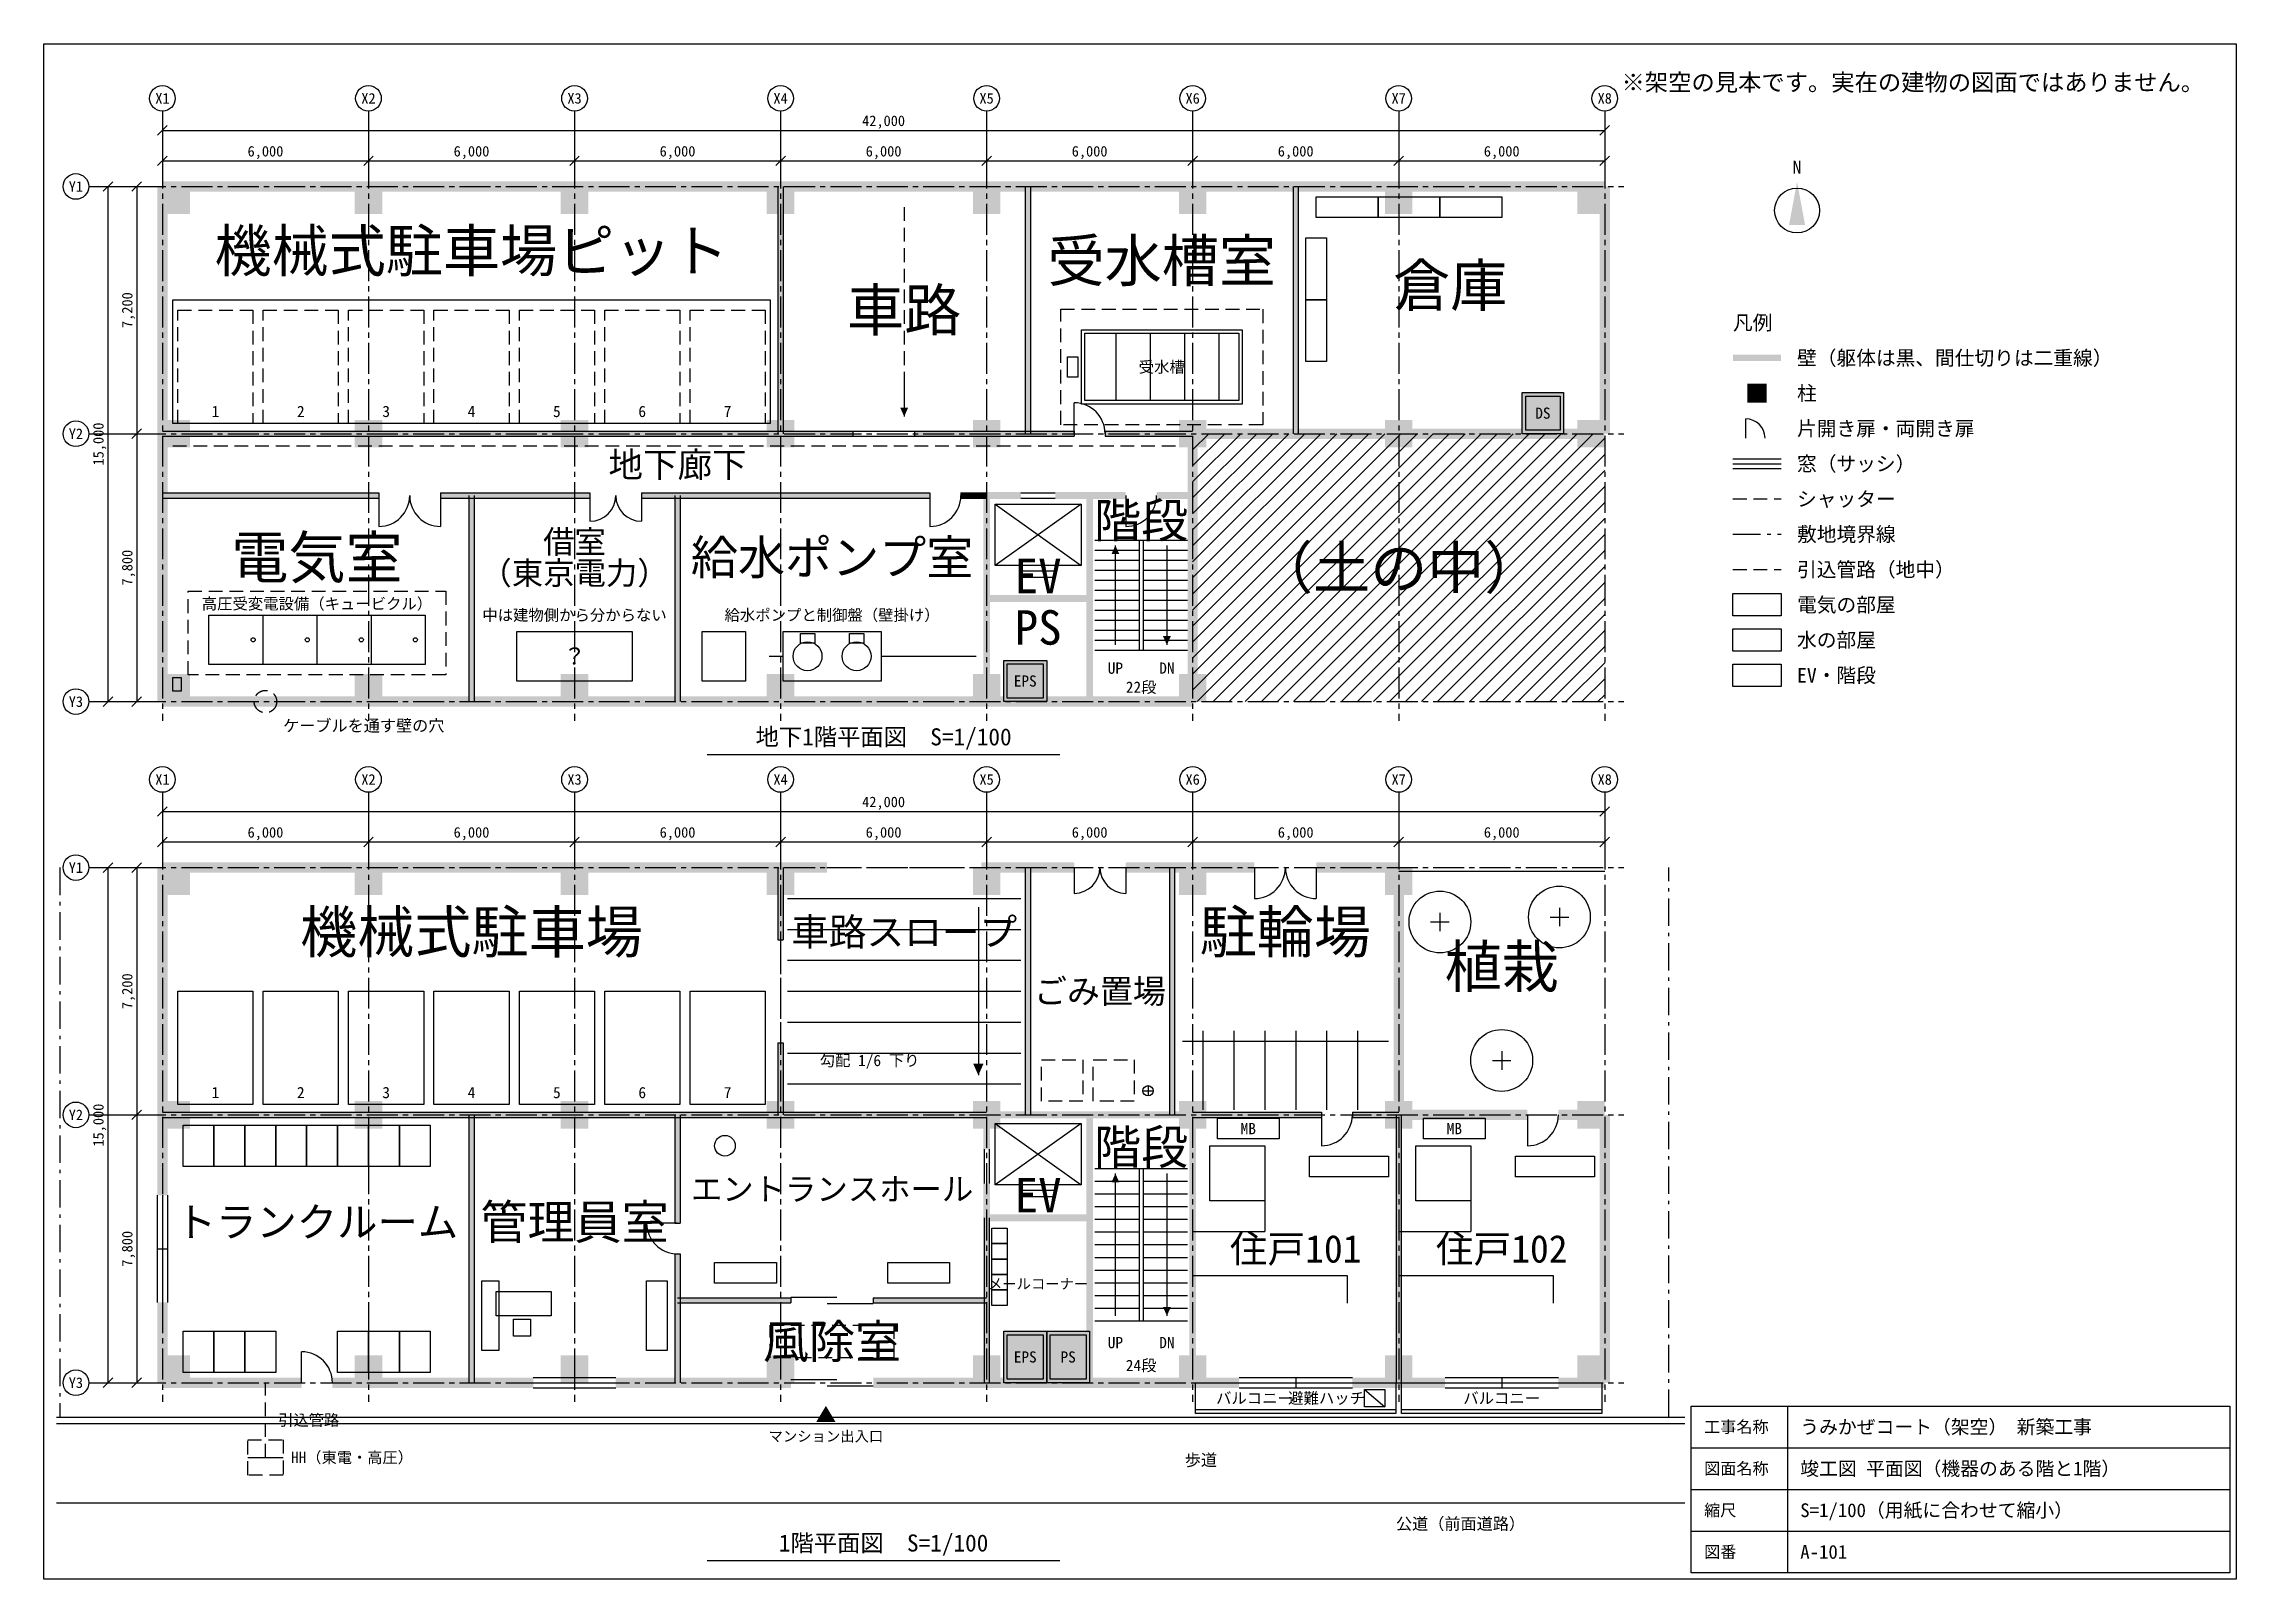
# Model space of a CAD drawing. Header units: millimetres. Extents: x 747 to 64587, y -45453 to -747.
import ezdxf
from ezdxf.enums import TextEntityAlignment as Align

# ---------------------------------------------------------------- set-up
doc = ezdxf.new("R2010")
doc.units = ezdxf.units.MM
for name, pattern in [('CENTER', [1350, 900, -150, 150, -150]), ('DASHDOT', [1300, 800, -200, 100, -200]), ('DASHED', [600, 400, -200])]:
    doc.linetypes.add(name, pattern=pattern)
for name, color, linetype in [('シャッター', 7, 'DASHED'), ('図枠', 7, 'CONTINUOUS'), ('地盤', 8, 'CONTINUOUS'), ('壁', 7, 'CONTINUOUS'), ('寸法', 5, 'CONTINUOUS'), ('建具', 7, 'CONTINUOUS'), ('引込', 5, 'DASHED'), ('敷地', 7, 'DASHDOT'), ('文字', 7, 'CONTINUOUS'), ('柱', 7, 'CONTINUOUS'), ('破線', 8, 'DASHED'), ('細線', 8, 'CONTINUOUS'), ('設備', 8, 'CONTINUOUS'), ('通り芯', 1, 'CENTER'), ('道路', 8, 'CONTINUOUS'), ('階段EV', 8, 'CONTINUOUS')]:
    doc.layers.add(name, color=color, linetype=linetype)
doc.styles.add('JP', font='msgothic.ttc')

msp = doc.modelspace()

# ---------------------------------------------------------------- linework, layer by layer
at = {"layer": 'シャッター'}
for p, q in [((49933.33, -14000), (51333.33, -14000)), ((23550, -24733.33), (28050, -24733.33)), ((22200, -26833.33), (22200, -29833.33))]:
    msp.add_line(p, q, dxfattribs=at)
for points in [[(4650, -8500), (6835.71, -8500), (6835.71, -11800), (4650, -11800)], [(7135.71, -8500), (9321.43, -8500), (9321.43, -11800), (7135.71, -11800)], [(9621.43, -8500), (11807.14, -8500), (11807.14, -11800), (9621.43, -11800)], [(12107.14, -8500), (14292.86, -8500), (14292.86, -11800), (12107.14, -11800)], [(14592.86, -8500), (16778.57, -8500), (16778.57, -11800), (14592.86, -11800)], [(17078.57, -8500), (19264.29, -8500), (19264.29, -11800), (17078.57, -11800)], [(19564.29, -8500), (21750, -8500), (21750, -11800), (19564.29, -11800)]]:
    msp.add_lwpolyline(points, close=True, dxfattribs=at)
at = {"layer": '図枠'}
for p, q in [((20066.67, -21440), (30333.33, -21440)), ((51520, -40413.33), (51520, -45266.67)), ((48720, -41626.67), (64400, -41626.67)), ((48720, -42840), (64400, -42840)), ((48720, -44053.33), (64400, -44053.33)), ((20066.67, -44913.33), (30333.33, -44913.33))]:
    msp.add_line(p, q, dxfattribs=at)
for points in [[(746.67, -746.67), (64586.67, -746.67), (64586.67, -45453.33), (746.67, -45453.33)], [(48720, -40413.33), (64400, -40413.33), (64400, -45266.67), (48720, -45266.67)]]:
    msp.add_lwpolyline(points, close=True, dxfattribs=at)
for centre, radius in [((4200, -2333.33), 373.33), ((10200, -2333.33), 373.33), ((16200, -2333.33), 373.33), ((22200, -2333.33), 373.33), ((28200, -2333.33), 373.33), ((34200, -2333.33), 373.33), ((40200, -2333.33), 373.33), ((46200, -2333.33), 373.33), ((1680, -4900), 373.33), ((51800, -5600), 653.33), ((1680, -12100), 373.33), ((1680, -19900), 373.33), ((4200, -22166.67), 373.33), ((10200, -22166.67), 373.33), ((16200, -22166.67), 373.33), ((22200, -22166.67), 373.33), ((28200, -22166.67), 373.33), ((34200, -22166.67), 373.33), ((40200, -22166.67), 373.33), ((46200, -22166.67), 373.33), ((1680, -24733.33), 373.33), ((1680, -31933.33), 373.33), ((1680, -39733.33), 373.33)]:
    msp.add_circle(centre, radius, dxfattribs=at)
for points in [[(51800, -4760), (51566.67, -6020), (52033.33, -6020)], [(23520, -40406.67), (23240, -40873.33), (23800, -40873.33)]]:
    msp.add_solid(points, dxfattribs=at)
at = {"layer": '地盤'}
for p, q in [((34666.67, -12100), (34200, -12566.67)), ((35133.33, -12100), (34200, -13033.33)), ((35600, -12100), (34200, -13500)), ((36066.67, -12100), (34200, -13966.67)), ((36533.33, -12100), (34200, -14433.33)), ((37000, -12100), (34200, -14900)), ((37466.67, -12100), (34200, -15366.67)), ((37933.33, -12100), (34200, -15833.33)), ((38400, -12100), (34200, -16300)), ((38866.67, -12100), (34200, -16766.67)), ((39333.33, -12100), (34200, -17233.33)), ((39800, -12100), (34200, -17700)), ((40266.67, -12100), (34200, -18166.67)), ((40733.33, -12100), (34200, -18633.33)), ((41200, -12100), (34200, -19100)), ((41666.67, -12100), (34200, -19566.67)), ((42133.33, -12100), (34333.33, -19900)), ((42600, -12100), (34800, -19900)), ((43066.67, -12100), (35266.67, -19900)), ((43533.33, -12100), (35733.33, -19900)), ((44000, -12100), (36200, -19900)), ((44466.67, -12100), (36666.67, -19900)), ((44933.33, -12100), (37133.33, -19900)), ((45400, -12100), (37600, -19900)), ((45866.67, -12100), (38066.67, -19900)), ((46200, -12233.33), (38533.33, -19900)), ((46200, -12700), (39000, -19900)), ((46200, -13166.67), (39466.67, -19900)), ((46200, -13633.33), (39933.33, -19900)), ((46200, -14100), (40400, -19900)), ((46200, -14566.67), (40866.67, -19900)), ((46200, -15033.33), (41333.33, -19900)), ((46200, -15500), (41800, -19900)), ((46200, -15966.67), (42266.67, -19900)), ((46200, -16433.33), (42733.33, -19900)), ((46200, -16900), (43200, -19900)), ((46200, -17366.67), (43666.67, -19900)), ((46200, -17833.33), (44133.33, -19900)), ((46200, -18300), (44600, -19900)), ((46200, -18766.67), (45066.67, -19900)), ((46200, -19233.33), (45533.33, -19900)), ((46200, -19700), (46000, -19900))]:
    msp.add_line(p, q, dxfattribs=at)
at = {"layer": '壁'}
for p, q in [((22125, -4900), (22125, -12100)), ((22275, -4900), (22275, -12100)), ((29325, -4900), (29325, -12100)), ((29475, -4900), (29475, -12100)), ((37125, -4900), (37125, -12100)), ((37275, -4900), (37275, -12100)), ((4200, -12025), (24300, -12025)), ((24300, -12025), (24300, -12175)), ((26100, -12025), (30750, -12025)), ((26100, -12025), (26100, -12175)), ((30750, -12025), (30750, -12175)), ((31650, -12025), (34200, -12025)), ((31650, -12025), (31650, -12175)), ((4200, -12175), (24300, -12175)), ((26100, -12175), (30750, -12175)), ((31650, -12175), (34200, -12175)), ((4200, -13825), (10500, -13825)), ((4200, -13975), (10500, -13975)), ((10500, -13825), (10500, -13975)), ((12300, -13825), (16650, -13825)), ((12300, -13825), (12300, -13975)), ((12300, -13975), (16650, -13975)), ((13125, -13900), (13125, -19900)), ((13275, -13900), (13275, -19900)), ((16650, -13825), (16650, -13975)), ((18150, -13825), (26550, -13825)), ((18150, -13825), (18150, -13975)), ((18150, -13975), (26550, -13975)), ((19125, -13900), (19125, -19900)), ((19275, -13900), (19275, -19900)), ((26550, -13825), (26550, -13975)), ((27450, -13825), (28200, -13825)), ((27450, -13825), (27450, -13975)), ((27450, -13975), (28200, -13975)), ((22125, -24733.33), (22125, -26833.33)), ((22275, -24733.33), (22275, -26833.33)), ((29325, -24733.33), (29325, -31933.33)), ((29475, -24733.33), (29475, -31933.33)), ((33525, -24733.33), (33525, -31933.33)), ((33675, -24733.33), (33675, -31933.33)), ((22125, -26833.33), (22275, -26833.33)), ((22125, -29833.33), (22125, -31933.33)), ((22125, -29833.33), (22275, -29833.33)), ((22275, -29833.33), (22275, -31933.33)), ((4200, -31858.33), (28200, -31858.33)), ((34200, -31858.33), (37950, -31858.33)), ((37950, -31858.33), (37950, -32008.33)), ((38850, -31858.33), (40200, -31858.33)), ((38850, -31858.33), (38850, -32008.33)), ((4200, -32008.33), (28200, -32008.33)), ((13125, -31933.33), (13125, -39733.33)), ((13275, -31933.33), (13275, -39733.33)), ((19125, -31933.33), (19125, -35083.33)), ((19275, -31933.33), (19275, -35083.33)), ((34200, -32008.33), (37950, -32008.33)), ((38850, -32008.33), (40200, -32008.33)), ((40125, -31933.33), (40125, -39733.33)), ((40275, -31933.33), (40275, -39733.33)), ((19125, -35083.33), (19275, -35083.33)), ((28125, -34933.33), (28125, -39733.33)), ((28275, -34933.33), (28275, -39733.33)), ((19125, -35983.33), (19125, -39733.33)), ((19125, -35983.33), (19275, -35983.33)), ((19275, -35983.33), (19275, -39733.33)), ((19200, -37258.33), (22500, -37258.33)), ((19200, -37408.33), (22500, -37408.33)), ((22500, -37258.33), (22500, -37408.33)), ((24900, -37258.33), (28200, -37258.33)), ((24900, -37258.33), (24900, -37408.33)), ((24900, -37408.33), (28200, -37408.33))]:
    msp.add_line(p, q, dxfattribs=at)
for points in [[(43800, -10900), (45000, -10900), (45000, -12100), (43800, -12100)], [(28700, -18700), (29950, -18700), (29950, -19900), (28700, -19900)], [(28700, -38233.33), (29950, -38233.33), (29950, -39733.33), (28700, -39733.33)], [(29950, -38233.33), (31200, -38233.33), (31200, -39733.33), (29950, -39733.33)]]:
    msp.add_lwpolyline(points, close=True, dxfattribs=at)
for points in [[(4050, -4900), (4350, -4900), (4050, -19900), (4350, -19900)], [(4200, -4750), (46200, -4750), (4200, -5050), (46200, -5050)], [(22125, -4900), (22275, -4900), (22125, -12100), (22275, -12100)], [(29325, -4900), (29475, -4900), (29325, -12100), (29475, -12100)], [(37125, -4900), (37275, -4900), (37125, -12100), (37275, -12100)], [(46050, -4900), (46350, -4900), (46050, -12100), (46350, -12100)], [(49933.33, -9800), (51333.33, -9800), (49933.33, -9986.67), (51333.33, -9986.67)], [(43800, -10900), (45000, -10900), (43800, -12100), (45000, -12100)], [(4200, -12025), (24300, -12025), (4200, -12175), (24300, -12175)], [(26100, -12025), (30750, -12025), (26100, -12175), (30750, -12175)], [(31650, -12025), (34200, -12025), (31650, -12175), (34200, -12175)], [(34050, -12100), (34350, -12100), (34050, -19900), (34350, -19900)], [(34200, -11950), (46200, -11950), (34200, -12250), (46200, -12250)], [(4200, -13825), (10500, -13825), (4200, -13975), (10500, -13975)], [(12300, -13825), (16650, -13825), (12300, -13975), (16650, -13975)], [(13125, -13900), (13275, -13900), (13125, -19900), (13275, -19900)], [(18150, -13825), (26550, -13825), (18150, -13975), (26550, -13975)], [(19125, -13900), (19275, -13900), (19125, -19900), (19275, -19900)], [(27450, -13825), (28200, -13825), (27450, -13975), (28200, -13975)], [(28100, -13900), (28300, -13900), (28100, -19900), (28300, -19900)], [(28200, -13800), (29200, -13800), (28200, -14000), (29200, -14000)], [(30200, -13800), (32250, -13800), (30200, -14000), (32250, -14000)], [(31100, -13900), (31300, -13900), (31100, -19900), (31300, -19900)], [(33150, -13800), (34200, -13800), (33150, -14000), (34200, -14000)], [(28200, -16800), (31200, -16800), (28200, -17000), (31200, -17000)], [(28700, -18700), (29950, -18700), (28700, -19900), (29950, -19900)], [(4200, -19750), (34200, -19750), (4200, -20050), (34200, -20050)], [(4050, -24733.33), (4350, -24733.33), (4050, -34273.33), (4350, -34273.33)], [(4200, -24583.33), (23550, -24583.33), (4200, -24883.33), (23550, -24883.33)], [(22125, -24733.33), (22275, -24733.33), (22125, -26833.33), (22275, -26833.33)], [(28050, -24583.33), (30750, -24583.33), (28050, -24883.33), (30750, -24883.33)], [(29325, -24733.33), (29475, -24733.33), (29325, -31933.33), (29475, -31933.33)], [(32250, -24583.33), (36000, -24583.33), (32250, -24883.33), (36000, -24883.33)], [(33525, -24733.33), (33675, -24733.33), (33525, -31933.33), (33675, -31933.33)], [(37800, -24583.33), (40200, -24583.33), (37800, -24883.33), (40200, -24883.33)], [(40050, -24733.33), (40350, -24733.33), (40050, -31933.33), (40350, -31933.33)], [(22125, -29833.33), (22275, -29833.33), (22125, -31933.33), (22275, -31933.33)], [(4200, -31858.33), (28200, -31858.33), (4200, -32008.33), (28200, -32008.33)], [(28200, -31833.33), (34200, -31833.33), (28200, -32033.33), (34200, -32033.33)], [(34200, -31858.33), (37950, -31858.33), (34200, -32008.33), (37950, -32008.33)], [(38850, -31858.33), (40200, -31858.33), (38850, -32008.33), (40200, -32008.33)], [(40200, -31783.33), (43950, -31783.33), (40200, -32083.33), (43950, -32083.33)], [(44850, -31783.33), (46200, -31783.33), (44850, -32083.33), (46200, -32083.33)], [(13125, -31933.33), (13275, -31933.33), (13125, -39733.33), (13275, -39733.33)], [(19125, -31933.33), (19275, -31933.33), (19125, -35083.33), (19275, -35083.33)], [(28100, -31933.33), (28300, -31933.33), (28100, -32933.33), (28300, -32933.33)], [(31100, -31933.33), (31300, -31933.33), (31100, -39733.33), (31300, -39733.33)], [(34100, -31933.33), (34300, -31933.33), (34100, -39733.33), (34300, -39733.33)], [(40125, -31933.33), (40275, -31933.33), (40125, -39733.33), (40275, -39733.33)], [(46050, -31933.33), (46350, -31933.33), (46050, -39733.33), (46350, -39733.33)], [(28100, -33933.33), (28300, -33933.33), (28100, -34933.33), (28300, -34933.33)], [(28125, -34933.33), (28275, -34933.33), (28125, -39733.33), (28275, -39733.33)], [(28200, -34833.33), (31200, -34833.33), (28200, -35033.33), (31200, -35033.33)], [(19125, -35983.33), (19275, -35983.33), (19125, -39733.33), (19275, -39733.33)], [(4050, -37393.33), (4350, -37393.33), (4050, -39733.33), (4350, -39733.33)], [(19200, -37258.33), (22500, -37258.33), (19200, -37408.33), (22500, -37408.33)], [(24900, -37258.33), (28200, -37258.33), (24900, -37408.33), (28200, -37408.33)], [(28700, -38233.33), (29950, -38233.33), (28700, -39733.33), (29950, -39733.33)], [(29950, -38233.33), (31200, -38233.33), (29950, -39733.33), (31200, -39733.33)], [(4200, -39583.33), (8250, -39583.33), (4200, -39883.33), (8250, -39883.33)], [(9150, -39583.33), (15000, -39583.33), (9150, -39883.33), (15000, -39883.33)], [(17400, -39583.33), (22500, -39583.33), (17400, -39883.33), (22500, -39883.33)], [(24900, -39583.33), (35550, -39583.33), (24900, -39883.33), (35550, -39883.33)], [(38850, -39583.33), (41550, -39583.33), (38850, -39883.33), (41550, -39883.33)], [(44850, -39583.33), (46200, -39583.33), (44850, -39883.33), (46200, -39883.33)]]:
    msp.add_solid(points, dxfattribs=at)
at = {"layer": '寸法'}
for p, q in [((4060, -3406.67), (4340, -3126.67)), ((46060, -3406.67), (46340, -3126.67)), ((4200, -3266.67), (46200, -3266.67)), ((4060, -4293.33), (4340, -4013.33)), ((4200, -4153.33), (46200, -4153.33)), ((10060, -4293.33), (10340, -4013.33)), ((16060, -4293.33), (16340, -4013.33)), ((22060, -4293.33), (22340, -4013.33)), ((28060, -4293.33), (28340, -4013.33)), ((34060, -4293.33), (34340, -4013.33)), ((40060, -4293.33), (40340, -4013.33)), ((46060, -4293.33), (46340, -4013.33)), ((2473.33, -5040), (2753.33, -4760)), ((2613.33, -4900), (2613.33, -19900)), ((3313.33, -5040), (3593.33, -4760)), ((3453.33, -4900), (3453.33, -19900)), ((3313.33, -12240), (3593.33, -11960)), ((2473.33, -20040), (2753.33, -19760)), ((3313.33, -20040), (3593.33, -19760)), ((4060, -23240), (4340, -22960)), ((46060, -23240), (46340, -22960)), ((4200, -23100), (46200, -23100)), ((4060, -24126.67), (4340, -23846.67)), ((4200, -23986.67), (46200, -23986.67)), ((10060, -24126.67), (10340, -23846.67)), ((16060, -24126.67), (16340, -23846.67)), ((22060, -24126.67), (22340, -23846.67)), ((28060, -24126.67), (28340, -23846.67)), ((34060, -24126.67), (34340, -23846.67)), ((40060, -24126.67), (40340, -23846.67)), ((46060, -24126.67), (46340, -23846.67)), ((2473.33, -24873.33), (2753.33, -24593.33)), ((2613.33, -24733.33), (2613.33, -39733.33)), ((3313.33, -24873.33), (3593.33, -24593.33)), ((3453.33, -24733.33), (3453.33, -39733.33)), ((3313.33, -32073.33), (3593.33, -31793.33)), ((2473.33, -39873.33), (2753.33, -39593.33)), ((3313.33, -39873.33), (3593.33, -39593.33)), ((6686.67, -41908.33), (7713.33, -41908.33))]:
    msp.add_line(p, q, dxfattribs=at)
at = {"layer": '建具'}
for p, q in [((30750, -12100), (30750, -11200)), ((50306.67, -12226.67), (50306.67, -11666.67)), ((49933.33, -12973.33), (51333.33, -12973.33)), ((10500, -13900), (10500, -14800)), ((12300, -13900), (12300, -14800)), ((16650, -13900), (16650, -14650)), ((18150, -13900), (18150, -14650)), ((26550, -13900), (26550, -14800)), ((32250, -13900), (32250, -14800)), ((30750, -24733.33), (30750, -25483.33)), ((32250, -24733.33), (32250, -25483.33)), ((36000, -24733.33), (36000, -25633.33)), ((37800, -24733.33), (37800, -25633.33)), ((40200, -24833.33), (46200, -24833.33)), ((27960, -25885.33), (27960, -30781.33)), ((37950, -31933.33), (37950, -32833.33)), ((43950, -31933.33), (43950, -32833.33)), ((4200, -34273.33), (4200, -37393.33)), ((19200, -35083.33), (18300, -35083.33)), ((22500, -37240), (23840, -37240)), ((23560, -37426.67), (24900, -37426.67)), ((8250, -39733.33), (8250, -38833.33)), ((15000, -39733.33), (17400, -39733.33)), ((22500, -39640), (23840, -39640)), ((23560, -39826.67), (24900, -39826.67)), ((35550, -39733.33), (38850, -39733.33)), ((41550, -39733.33), (44850, -39733.33))]:
    msp.add_line(p, q, dxfattribs=at)
for points in [[(34280, -39733.33), (40120, -39733.33), (40120, -40633.33), (34280, -40633.33)], [(40280, -39733.33), (46120, -39733.33), (46120, -40633.33), (40280, -40633.33)]]:
    msp.add_lwpolyline(points, close=True, dxfattribs=at)
for centre, radius, start, end in [((30750, -12100), 900, 0, 90), ((50306.67, -12226.67), 560, 0, 90), ((10500, -13900), 900, 270, 0), ((12300, -13900), 900, 180, 270), ((16650, -13900), 750, 270, 0), ((18150, -13900), 750, 180, 270), ((26550, -13900), 900, 270, 0), ((32250, -13900), 900, 270, 0), ((30750, -24733.33), 750, 270, 0), ((32250, -24733.33), 750, 180, 270), ((36000, -24733.33), 900, 270, 0), ((37800, -24733.33), 900, 180, 270), ((37950, -31933.33), 900, 270, 0), ((43950, -31933.33), 900, 270, 0), ((19200, -35083.33), 900, 180, 270), ((8250, -39733.33), 900, 0, 90)]:
    msp.add_arc(centre, radius, start, end, dxfattribs=at)
msp.add_solid([(27960, -30781.33), (27807.77, -30440.45), (28112.23, -30440.45)], dxfattribs=at)
at = {"layer": '引込'}
for p, q in [((49933.33, -16053.33), (51333.33, -16053.33)), ((7200, -41908.33), (7200, -39733.33))]:
    msp.add_line(p, q, dxfattribs=at)
msp.add_lwpolyline([(6686.67, -41395), (7713.33, -41395), (7713.33, -42421.67), (6686.67, -42421.67)], close=True, dxfattribs=at)
msp.add_circle((7200, -19900), 326.67, dxfattribs=at)
at = {"layer": '敷地'}
msp.add_line((49933.33, -15026.67), (51333.33, -15026.67), dxfattribs=at)
msp.add_lwpolyline([(1213.33, -24733.33), (1213.33, -40733.33), (48066.67, -40733.33), (48066.67, -24733.33)], dxfattribs=at)
at = {"layer": '柱'}
for points in [[(4200, -4900), (5000, -4900), (4200, -5700), (5000, -5700)], [(9800, -4900), (10600, -4900), (9800, -5700), (10600, -5700)], [(15800, -4900), (16600, -4900), (15800, -5700), (16600, -5700)], [(21800, -4900), (22600, -4900), (21800, -5700), (22600, -5700)], [(27800, -4900), (28600, -4900), (27800, -5700), (28600, -5700)], [(33800, -4900), (34600, -4900), (33800, -5700), (34600, -5700)], [(39800, -4900), (40600, -4900), (39800, -5700), (40600, -5700)], [(45400, -4900), (46200, -4900), (45400, -5700), (46200, -5700)], [(50353.33, -10640), (50913.33, -10640), (50353.33, -11200), (50913.33, -11200)], [(4200, -11700), (5000, -11700), (4200, -12500), (5000, -12500)], [(9800, -11700), (10600, -11700), (9800, -12500), (10600, -12500)], [(15800, -11700), (16600, -11700), (15800, -12500), (16600, -12500)], [(21800, -11700), (22600, -11700), (21800, -12500), (22600, -12500)], [(27800, -11700), (28600, -11700), (27800, -12500), (28600, -12500)], [(33800, -11700), (34600, -11700), (33800, -12500), (34600, -12500)], [(39800, -11700), (40600, -11700), (39800, -12500), (40600, -12500)], [(45400, -11700), (46200, -11700), (45400, -12500), (46200, -12500)], [(4200, -19100), (5000, -19100), (4200, -19900), (5000, -19900)], [(9800, -19100), (10600, -19100), (9800, -19900), (10600, -19900)], [(15800, -19100), (16600, -19100), (15800, -19900), (16600, -19900)], [(21800, -19100), (22600, -19100), (21800, -19900), (22600, -19900)], [(27800, -19100), (28600, -19100), (27800, -19900), (28600, -19900)], [(33800, -19100), (34600, -19100), (33800, -19900), (34600, -19900)], [(4200, -24733.33), (5000, -24733.33), (4200, -25533.33), (5000, -25533.33)], [(9800, -24733.33), (10600, -24733.33), (9800, -25533.33), (10600, -25533.33)], [(15800, -24733.33), (16600, -24733.33), (15800, -25533.33), (16600, -25533.33)], [(21800, -24733.33), (22600, -24733.33), (21800, -25533.33), (22600, -25533.33)], [(27800, -24733.33), (28600, -24733.33), (27800, -25533.33), (28600, -25533.33)], [(33800, -24733.33), (34600, -24733.33), (33800, -25533.33), (34600, -25533.33)], [(39800, -24733.33), (40600, -24733.33), (39800, -25533.33), (40600, -25533.33)], [(4200, -31533.33), (5000, -31533.33), (4200, -32333.33), (5000, -32333.33)], [(9800, -31533.33), (10600, -31533.33), (9800, -32333.33), (10600, -32333.33)], [(15800, -31533.33), (16600, -31533.33), (15800, -32333.33), (16600, -32333.33)], [(21800, -31533.33), (22600, -31533.33), (21800, -32333.33), (22600, -32333.33)], [(27800, -31533.33), (28600, -31533.33), (27800, -32333.33), (28600, -32333.33)], [(33800, -31533.33), (34600, -31533.33), (33800, -32333.33), (34600, -32333.33)], [(39800, -31533.33), (40600, -31533.33), (39800, -32333.33), (40600, -32333.33)], [(45400, -31533.33), (46200, -31533.33), (45400, -32333.33), (46200, -32333.33)], [(4200, -38933.33), (5000, -38933.33), (4200, -39733.33), (5000, -39733.33)], [(9800, -38933.33), (10600, -38933.33), (9800, -39733.33), (10600, -39733.33)], [(15800, -38933.33), (16600, -38933.33), (15800, -39733.33), (16600, -39733.33)], [(21800, -38933.33), (22600, -38933.33), (21800, -39733.33), (22600, -39733.33)], [(27800, -38933.33), (28600, -38933.33), (27800, -39733.33), (28600, -39733.33)], [(33800, -38933.33), (34600, -38933.33), (33800, -39733.33), (34600, -39733.33)], [(39800, -38933.33), (40600, -38933.33), (39800, -39733.33), (40600, -39733.33)], [(45400, -38933.33), (46200, -38933.33), (45400, -39733.33), (46200, -39733.33)]]:
    msp.add_solid(points, dxfattribs=at)
at = {"layer": '破線'}
for p, q in [((25800, -5500), (25800, -11200)), ((4500, -12450), (33900, -12450))]:
    msp.add_line(p, q, dxfattribs=at)
for points in [[(30360, -8476), (36240, -8476), (36240, -11836), (30360, -11836)], [(4950, -16680), (12450, -16680), (12450, -19120), (4950, -19120)], [(4500, -19200), (4750, -19200), (4750, -19600), (4500, -19600)], [(29800, -30333.33), (31000, -30333.33), (31000, -31533.33), (29800, -31533.33)], [(31300, -30333.33), (32500, -30333.33), (32500, -31533.33), (31300, -31533.33)], [(21900, -38053.33), (25500, -38053.33), (25500, -39013.33), (21900, -39013.33)]]:
    msp.add_lwpolyline(points, close=True, dxfattribs=at)
at = {"layer": '細線'}
for p, q in [((4200, -2706.67), (4200, -4900)), ((10200, -2706.67), (10200, -4900)), ((16200, -2706.67), (16200, -4900)), ((22200, -2706.67), (22200, -4900)), ((28200, -2706.67), (28200, -4900)), ((34200, -2706.67), (34200, -4900)), ((40200, -2706.67), (40200, -4900)), ((46200, -2706.67), (46200, -4900)), ((2053.33, -4900), (4200, -4900)), ((31960, -9176), (31960, -11136)), ((32960, -9176), (32960, -11136)), ((33960, -9176), (33960, -11136)), ((34960, -9176), (34960, -11136)), ((25800, -10600), (25800, -11600)), ((2053.33, -12100), (4200, -12100)), ((24300, -12025), (26100, -12025)), ((24300, -12175), (26100, -12175)), ((49933.33, -12833.33), (51333.33, -12833.33)), ((49933.33, -13113.33), (51333.33, -13113.33)), ((29200, -13825), (30200, -13825)), ((29200, -13975), (30200, -13975)), ((7125, -17380), (7125, -18820)), ((8700, -17380), (8700, -18820)), ((10275, -17380), (10275, -18820)), ((21872, -18580), (22272, -18580)), ((25128, -18580), (27900, -18580)), ((2053.33, -19900), (4200, -19900)), ((4200, -22540), (4200, -24733.33)), ((10200, -22540), (10200, -24733.33)), ((16200, -22540), (16200, -24733.33)), ((22200, -22540), (22200, -24733.33)), ((28200, -22540), (28200, -24733.33)), ((34200, -22540), (34200, -24733.33)), ((40200, -22540), (40200, -24733.33)), ((46200, -22540), (46200, -24733.33)), ((2053.33, -24733.33), (4200, -24733.33)), ((41400, -26047.33), (41400, -26587.33)), ((44610, -26173.33), (45150, -26173.33)), ((44880, -25903.33), (44880, -26443.33)), ((41130, -26317.33), (41670, -26317.33)), ((33900, -29785.33), (39900, -29785.33)), ((42930, -30349.33), (43470, -30349.33)), ((43200, -30079.33), (43200, -30619.33)), ((32750, -31233.33), (33050, -31233.33)), ((32900, -31083.33), (32900, -31383.33)), ((2053.33, -31933.33), (4200, -31933.33)), ((28125, -32933.33), (28125, -33933.33)), ((28275, -32933.33), (28275, -33933.33)), ((36300, -32833.33), (36300, -35333.33)), ((42300, -32833.33), (42300, -35333.33)), ((4050, -34273.33), (4050, -37393.33)), ((4350, -34273.33), (4350, -37393.33)), ((34200, -35333.33), (36300, -35333.33)), ((40200, -35333.33), (42300, -35333.33)), ((4050, -35833.33), (4350, -35833.33)), ((34200, -36613.33), (38700, -36613.33)), ((38700, -36613.33), (38700, -37413.33)), ((40200, -36613.33), (44700, -36613.33)), ((44700, -36613.33), (44700, -37413.33)), ((2053.33, -39733.33), (4200, -39733.33)), ((15000, -39583.33), (17400, -39583.33)), ((15000, -39883.33), (17400, -39883.33)), ((16200, -39583.33), (16200, -39883.33)), ((35550, -39583.33), (38850, -39583.33)), ((35550, -39883.33), (38850, -39883.33)), ((37200, -39583.33), (37200, -39883.33)), ((39200, -39933.33), (39800, -40433.33)), ((41550, -39583.33), (44850, -39583.33)), ((41550, -39883.33), (44850, -39883.33)), ((43200, -39583.33), (43200, -39883.33)), ((34280, -40513.33), (40120, -40513.33)), ((40280, -40513.33), (46120, -40513.33)), ((1120, -40920), (48533.33, -40920))]:
    msp.add_line(p, q, dxfattribs=at)
for points in [[(37800, -5200), (39600, -5200), (39600, -5800), (37800, -5800)], [(39600, -5200), (41400, -5200), (41400, -5800), (39600, -5800)], [(41400, -5200), (43200, -5200), (43200, -5800), (41400, -5800)], [(37500, -6400), (38100, -6400), (38100, -8200), (37500, -8200)], [(4500, -8200), (21900, -8200), (21900, -11800), (4500, -11800)], [(37500, -8200), (38100, -8200), (38100, -10000), (37500, -10000)], [(31060, -9176), (35540, -9176), (35540, -11136), (31060, -11136)], [(30560, -9856), (30860, -9856), (30860, -10456), (30560, -10456)], [(43902.67, -11002.67), (44897.33, -11002.67), (44897.33, -11997.33), (43902.67, -11997.33)], [(29200, -16090), (30200, -16090), (30200, -16290), (29200, -16290)], [(22272, -17860), (25128, -17860), (25128, -19300), (22272, -19300)], [(22776, -17920), (23196, -17920), (23196, -18202), (22776, -18202)], [(24204, -17920), (24624, -17920), (24624, -18202), (24204, -18202)], [(28802.67, -18802.67), (29847.33, -18802.67), (29847.33, -19797.33), (28802.67, -19797.33)], [(4800, -32233.33), (5700, -32233.33), (5700, -33433.33), (4800, -33433.33)], [(5700, -32233.33), (6600, -32233.33), (6600, -33433.33), (5700, -33433.33)], [(6600, -32233.33), (7500, -32233.33), (7500, -33433.33), (6600, -33433.33)], [(7500, -32233.33), (8400, -32233.33), (8400, -33433.33), (7500, -33433.33)], [(8400, -32233.33), (9300, -32233.33), (9300, -33433.33), (8400, -33433.33)], [(9300, -32233.33), (10200, -32233.33), (10200, -33433.33), (9300, -33433.33)], [(10200, -32233.33), (11100, -32233.33), (11100, -33433.33), (10200, -33433.33)], [(11100, -32233.33), (12000, -32233.33), (12000, -33433.33), (11100, -33433.33)], [(34700, -32833.33), (36300, -32833.33), (36300, -34433.33), (34700, -34433.33)], [(37600, -33133.33), (39900, -33133.33), (39900, -33733.33), (37600, -33733.33)], [(40700, -32833.33), (42300, -32833.33), (42300, -34433.33), (40700, -34433.33)], [(43600, -33133.33), (45900, -33133.33), (45900, -33733.33), (43600, -33733.33)], [(29200, -34123.33), (30200, -34123.33), (30200, -34323.33), (29200, -34323.33)], [(28350, -35233.33), (28800, -35233.33), (28800, -35683.33), (28350, -35683.33)], [(28350, -35683.33), (28800, -35683.33), (28800, -36133.33), (28350, -36133.33)], [(20280, -36233.33), (22080, -36233.33), (22080, -36833.33), (20280, -36833.33)], [(25320, -36233.33), (27120, -36233.33), (27120, -36833.33), (25320, -36833.33)], [(28350, -36133.33), (28800, -36133.33), (28800, -36583.33), (28350, -36583.33)], [(13500, -36769.33), (14000, -36769.33), (14000, -38797.33), (13500, -38797.33)], [(18300, -36769.33), (18900, -36769.33), (18900, -38797.33), (18300, -38797.33)], [(28350, -36583.33), (28800, -36583.33), (28800, -37033.33), (28350, -37033.33)], [(13920, -37081.33), (15520, -37081.33), (15520, -37781.33), (13920, -37781.33)], [(28350, -37033.33), (28800, -37033.33), (28800, -37483.33), (28350, -37483.33)], [(4800, -38233.33), (5700, -38233.33), (5700, -39433.33), (4800, -39433.33)], [(5700, -38233.33), (6600, -38233.33), (6600, -39433.33), (5700, -39433.33)], [(6600, -38233.33), (7500, -38233.33), (7500, -39433.33), (6600, -39433.33)], [(9300, -38233.33), (10200, -38233.33), (10200, -39433.33), (9300, -39433.33)], [(10200, -38233.33), (11100, -38233.33), (11100, -39433.33), (10200, -39433.33)], [(11100, -38233.33), (12000, -38233.33), (12000, -39433.33), (11100, -39433.33)], [(14420, -37881.33), (14920, -37881.33), (14920, -38381.33), (14420, -38381.33)], [(28802.67, -38336), (29847.33, -38336), (29847.33, -39630.67), (28802.67, -39630.67)], [(30052.67, -38336), (31097.33, -38336), (31097.33, -39630.67), (30052.67, -39630.67)]]:
    msp.add_lwpolyline(points, close=True, dxfattribs=at)
for centre, radius in [((6841.5, -18100), 60), ((8416.5, -18100), 60), ((9991.5, -18100), 60), ((11566.5, -18100), 60), ((41400, -26317.33), 900), ((44880, -26173.33), 900), ((43200, -30349.33), 900), ((32900, -31233.33), 150), ((20580, -32833.33), 300)]:
    msp.add_circle(centre, radius, dxfattribs=at)
msp.add_solid([(25800, -11600), (25685.83, -11344.34), (25914.17, -11344.34)], dxfattribs=at)
at = {"layer": '設備'}
for p, q in [((32640, -15200), (32640, -18400)), ((32640, -15200), (32760, -15200)), ((32760, -15200), (32760, -18400)), ((34500, -29485.33), (34500, -31783.33)), ((35400, -29485.33), (35400, -31783.33)), ((36300, -29485.33), (36300, -31783.33)), ((37200, -29485.33), (37200, -31783.33)), ((38100, -29485.33), (38100, -31783.33)), ((39000, -29485.33), (39000, -31783.33)), ((32640, -33493.33), (32640, -37933.33)), ((32640, -33493.33), (32760, -33493.33)), ((32760, -33493.33), (32760, -37933.33))]:
    msp.add_line(p, q, dxfattribs=at)
for points in [[(30960, -9076), (35640, -9076), (35640, -11236), (30960, -11236)], [(49933.33, -16753.33), (51333.33, -16753.33), (51333.33, -17406.67), (49933.33, -17406.67)], [(5550, -17380), (11850, -17380), (11850, -18820), (5550, -18820)], [(14520, -17860), (17880, -17860), (17880, -19300), (14520, -19300)], [(19920, -17860), (21180, -17860), (21180, -19300), (19920, -19300)], [(49933.33, -17780), (51333.33, -17780), (51333.33, -18433.33), (49933.33, -18433.33)], [(49933.33, -18806.67), (51333.33, -18806.67), (51333.33, -19460), (49933.33, -19460)], [(4650, -28333.33), (6835.71, -28333.33), (6835.71, -31633.33), (4650, -31633.33)], [(7135.71, -28333.33), (9321.43, -28333.33), (9321.43, -31633.33), (7135.71, -31633.33)], [(9621.43, -28333.33), (11807.14, -28333.33), (11807.14, -31633.33), (9621.43, -31633.33)], [(12107.14, -28333.33), (14292.86, -28333.33), (14292.86, -31633.33), (12107.14, -31633.33)], [(14592.86, -28333.33), (16778.57, -28333.33), (16778.57, -31633.33), (14592.86, -31633.33)], [(17078.57, -28333.33), (19264.29, -28333.33), (19264.29, -31633.33), (17078.57, -31633.33)], [(19564.29, -28333.33), (21750, -28333.33), (21750, -31633.33), (19564.29, -31633.33)], [(34920, -32033.33), (36720, -32033.33), (36720, -32633.33), (34920, -32633.33)], [(40920, -32033.33), (42720, -32033.33), (42720, -32633.33), (40920, -32633.33)], [(39200, -39933.33), (39800, -39933.33), (39800, -40433.33), (39200, -40433.33)]]:
    msp.add_lwpolyline(points, close=True, dxfattribs=at)
for centre in [(22986, -18580), (24414, -18580)]:
    msp.add_circle(centre, 420, dxfattribs=at)
at = {"layer": '通り芯'}
for p, q in [((4200, -2706.67), (4200, -20460)), ((10200, -2706.67), (10200, -20460)), ((16200, -2706.67), (16200, -20460)), ((22200, -2706.67), (22200, -20460)), ((28200, -2706.67), (28200, -20460)), ((34200, -2706.67), (34200, -20460)), ((40200, -2706.67), (40200, -20460)), ((46200, -2706.67), (46200, -20460)), ((2053.33, -4900), (46760, -4900)), ((2053.33, -12100), (46760, -12100)), ((2053.33, -19900), (46760, -19900)), ((4200, -22540), (4200, -40293.33)), ((10200, -22540), (10200, -40293.33)), ((16200, -22540), (16200, -40293.33)), ((22200, -22540), (22200, -40293.33)), ((28200, -22540), (28200, -40293.33)), ((34200, -22540), (34200, -40293.33)), ((40200, -22540), (40200, -40293.33)), ((46200, -22540), (46200, -40293.33)), ((2053.33, -24733.33), (46760, -24733.33)), ((2053.33, -31933.33), (46760, -31933.33)), ((2053.33, -39733.33), (46760, -39733.33))]:
    msp.add_line(p, q, dxfattribs=at)
at = {"layer": '道路'}
for p, q in [((1120, -40733.33), (48533.33, -40733.33)), ((1120, -43233.33), (48533.33, -43233.33))]:
    msp.add_line(p, q, dxfattribs=at)
at = {"layer": '階段EV'}
for p, q in [((28450, -14150), (30950, -15940)), ((30950, -14150), (28450, -15940)), ((31350, -15200), (32640, -15200)), ((32760, -15200), (34050, -15200)), ((31350, -15490.91), (32640, -15490.91)), ((31350, -15781.82), (32640, -15781.82)), ((31950, -18250), (31950, -15350)), ((32760, -15490.91), (34050, -15490.91)), ((32760, -15781.82), (34050, -15781.82)), ((33450, -15350), (33450, -18250)), ((31350, -16072.73), (32640, -16072.73)), ((31350, -16363.64), (32640, -16363.64)), ((32760, -16072.73), (34050, -16072.73)), ((32760, -16363.64), (34050, -16363.64)), ((31350, -16654.55), (32640, -16654.55)), ((31350, -16945.45), (32640, -16945.45)), ((31350, -17236.36), (32640, -17236.36)), ((32760, -16654.55), (34050, -16654.55)), ((32760, -16945.45), (34050, -16945.45)), ((32760, -17236.36), (34050, -17236.36)), ((31350, -17527.27), (32640, -17527.27)), ((31350, -17818.18), (32640, -17818.18)), ((32760, -17527.27), (34050, -17527.27)), ((32760, -17818.18), (34050, -17818.18)), ((31350, -18109.09), (32640, -18109.09)), ((31350, -18400), (32640, -18400)), ((31350, -18400), (34050, -18400)), ((32760, -18109.09), (34050, -18109.09)), ((32760, -18400), (34050, -18400)), ((22400, -25633.33), (29200, -25633.33)), ((22400, -26533.33), (29200, -26533.33)), ((22400, -27433.33), (29200, -27433.33)), ((22400, -28333.33), (29200, -28333.33)), ((22400, -29233.33), (29200, -29233.33)), ((22400, -30133.33), (29200, -30133.33)), ((22400, -31033.33), (29200, -31033.33)), ((28450, -32183.33), (30950, -33973.33)), ((30950, -32183.33), (28450, -33973.33)), ((31350, -33493.33), (32640, -33493.33)), ((31950, -37783.33), (31950, -33643.33)), ((32760, -33493.33), (34050, -33493.33)), ((33450, -33643.33), (33450, -37783.33)), ((31350, -33863.33), (32640, -33863.33)), ((31350, -34233.33), (32640, -34233.33)), ((32760, -33863.33), (34050, -33863.33)), ((32760, -34233.33), (34050, -34233.33)), ((31350, -34603.33), (32640, -34603.33)), ((31350, -34973.33), (32640, -34973.33)), ((32760, -34603.33), (34050, -34603.33)), ((32760, -34973.33), (34050, -34973.33)), ((31350, -35343.33), (32640, -35343.33)), ((31350, -35713.33), (32640, -35713.33)), ((32760, -35343.33), (34050, -35343.33)), ((32760, -35713.33), (34050, -35713.33)), ((31350, -36083.33), (32640, -36083.33)), ((32760, -36083.33), (34050, -36083.33)), ((31350, -36453.33), (32640, -36453.33)), ((31350, -36823.33), (32640, -36823.33)), ((32760, -36453.33), (34050, -36453.33)), ((32760, -36823.33), (34050, -36823.33)), ((31350, -37193.33), (32640, -37193.33)), ((31350, -37563.33), (32640, -37563.33)), ((32760, -37193.33), (34050, -37193.33)), ((32760, -37563.33), (34050, -37563.33)), ((31350, -37933.33), (32640, -37933.33)), ((31350, -37933.33), (34050, -37933.33)), ((32760, -37933.33), (34050, -37933.33))]:
    msp.add_line(p, q, dxfattribs=at)
for points in [[(28450, -14150), (30950, -14150), (30950, -15940), (28450, -15940)], [(28450, -32183.33), (30950, -32183.33), (30950, -33973.33), (28450, -33973.33)]]:
    msp.add_lwpolyline(points, close=True, dxfattribs=at)
for points in [[(31950, -15350), (32064.17, -15605.66), (31835.83, -15605.66)], [(33450, -18250), (33335.83, -17994.34), (33564.17, -17994.34)], [(31950, -33643.33), (32064.17, -33899), (31835.83, -33899)], [(33450, -37783.33), (33335.83, -37527.67), (33564.17, -37527.67)]]:
    msp.add_solid(points, dxfattribs=at)

# ---------------------------------------------------------------- texts
at = {"layer": '寸法', "style": 'JP'}
for s, p in [('42,000', (25200, -2986.67)), ('6,000', (7200, -3873.33)), ('6,000', (13200, -3873.33)), ('6,000', (19200, -3873.33)), ('6,000', (25200, -3873.33)), ('6,000', (31200, -3873.33)), ('6,000', (37200, -3873.33)), ('6,000', (43200, -3873.33)), ('42,000', (25200, -22820)), ('6,000', (7200, -23706.67)), ('6,000', (13200, -23706.67)), ('6,000', (19200, -23706.67)), ('6,000', (25200, -23706.67)), ('6,000', (31200, -23706.67)), ('6,000', (37200, -23706.67)), ('6,000', (43200, -23706.67))]:
    msp.add_text(s, height=306.1, dxfattribs=at).set_placement(p, align=Align.MIDDLE_CENTER)
for s, p in [('7,200', (3173.33, -8500)), ('15,000', (2333.33, -12400)), ('7,800', (3173.33, -16000)), ('7,200', (3173.33, -28333.33)), ('15,000', (2333.33, -32233.33)), ('7,800', (3173.33, -35833.33))]:
    msp.add_text(s, height=306.1, rotation=90, dxfattribs=at).set_placement(p, align=Align.MIDDLE_CENTER)
for s, height, p in [('ケーブルを通す壁の穴', 344.4, (7713.33, -20600)), ('引込管路', 325.3, (7573.33, -40820.83)), ('HH（東電・高圧）', 325.3, (7946.67, -41908.33))]:
    msp.add_text(s, height=height, dxfattribs=at).set_placement(p, align=Align.MIDDLE_LEFT)
at = {"layer": '文字', "style": 'JP'}
msp.add_text('※架空の見本です。実在の建物の図面ではありません。', height=497.5, dxfattribs=at).set_placement((63653.33, -1866.67), align=Align.MIDDLE_RIGHT)
for s, height, p in [('X1', 306.1, (4200, -2333.33)), ('X2', 306.1, (10200, -2333.33)), ('X3', 306.1, (16200, -2333.33)), ('X4', 306.1, (22200, -2333.33)), ('X5', 306.1, (28200, -2333.33)), ('X6', 306.1, (34200, -2333.33)), ('X7', 306.1, (40200, -2333.33)), ('X8', 306.1, (46200, -2333.33)), ('N', 382.7, (51800, -4340)), ('Y1', 306.1, (1680, -4900)), ('機械式駐車場ピット', 1219.1, (13200, -6772)), ('受水槽室', 1219.1, (33300, -7060)), ('倉庫', 1219.1, (41700, -7780)), ('車路', 1219.1, (25800, -8500)), ('受水槽', 328, (33300, -10156)), ('1', 328, (5742.86, -11450)), ('2', 328, (8228.57, -11450)), ('3', 328, (10714.29, -11450)), ('4', 328, (13200, -11450)), ('5', 328, (15685.71, -11450)), ('6', 328, (18171.43, -11450)), ('7', 328, (20657.14, -11450)), ('DS', 325.3, (44400, -11500)), ('Y2', 306.1, (1680, -12100)), ('地下廊下', 738, (19200, -13000)), ('階段', 1004.9, (32700, -14620)), ('電気室', 1219.1, (8700, -15700)), ('借室', 669.9, (16200, -15244.83)), ('給水ポンプ室', 1004.9, (23700, -15700)), ('（土の中）', 1219.1, (40200, -16000)), ('（東京電力）', 669.9, (16200, -16155.17)), ('EV', 1004.9, (29700, -16240)), ('高圧受変電設備（キュービクル）', 328, (8700, -17050)), ('中は建物側から分からない', 328, (16200, -17380)), ('給水ポンプと制御盤（壁掛け）', 328, (23700, -17380)), ('PS', 1004.9, (29700, -17740)), ('？', 492, (16200, -18580)), ('EPS', 325.3, (29325, -19300)), ('UP', 328, (31950, -18925)), ('DN', 328, (33450, -18925)), ('Y3', 306.1, (1680, -19900)), ('22段', 328, (32700, -19480)), ('地下1階平面図\u3000S=1/100', 497.5, (25200, -20926.67)), ('X1', 306.1, (4200, -22166.67)), ('X2', 306.1, (10200, -22166.67)), ('X3', 306.1, (16200, -22166.67)), ('X4', 306.1, (22200, -22166.67)), ('X5', 306.1, (28200, -22166.67)), ('X6', 306.1, (34200, -22166.67)), ('X7', 306.1, (40200, -22166.67)), ('X8', 306.1, (46200, -22166.67)), ('Y1', 306.1, (1680, -24733.33)), ('機械式駐車場', 1219.1, (13200, -26605.33)), ('車路スロープ', 803.9, (25800, -26605.33)), ('駐輪場', 1219.1, (36900, -26605.33)), ('植栽', 1219.1, (43200, -27613.33)), ('ごみ置場', 703.4, (31500, -28333.33)), ('勾配 1/6 下り', 328, (24792, -30349.33)), ('1', 328, (5742.86, -31283.33)), ('2', 328, (8228.57, -31283.33)), ('3', 328, (10714.29, -31283.33)), ('4', 328, (13200, -31283.33)), ('5', 328, (15685.71, -31283.33)), ('6', 328, (18171.43, -31283.33)), ('7', 328, (20657.14, -31283.33)), ('Y2', 306.1, (1680, -31933.33)), ('階段', 1004.9, (32700, -32869.33)), ('MB', 328, (35820, -32333.33)), ('MB', 328, (41820, -32333.33)), ('エントランスホール', 669.9, (23700, -34093.33)), ('EV', 1004.9, (29700, -34273.33)), ('管理員室', 1004.9, (16200, -35053.33)), ('トランクルーム', 861.4, (8700, -35053.33)), ('住戸101', 803.9, (37200, -35833.33)), ('住戸102', 803.9, (43200, -35833.33)), ('メールコーナー', 306.1, (29700, -36853.33)), ('風除室', 984, (23700, -38533.33)), ('EPS', 325.3, (29325, -38983.33)), ('PS', 325.3, (30575, -38983.33)), ('UP', 328, (31950, -38563.33)), ('DN', 328, (33450, -38563.33)), ('Y3', 306.1, (1680, -39733.33)), ('24段', 328, (32700, -39229.33)), ('バルコニー', 328, (36000, -40183.33)), ('避難ハッチ', 328, (38100, -40183.33)), ('バルコニー', 328, (43200, -40183.33)), ('1階平面図\u3000S=1/100', 497.5, (25200, -44400))]:
    msp.add_text(s, height=height, dxfattribs=at).set_placement(p, align=Align.MIDDLE_CENTER)
for s, height, p in [('凡例', 420.9, (49933.33, -8866.67)), ('壁（躯体は黒、間仕切りは二重線）', 420.9, (51800, -9893.33)), ('柱', 420.9, (51800, -10920)), ('片開き扉・両開き扉', 420.9, (51800, -11946.67)), ('窓（サッシ）', 420.9, (51800, -12973.33)), ('シャッター', 420.9, (51800, -14000)), ('敷地境界線', 420.9, (51800, -15026.67)), ('引込管路（地中）', 420.9, (51800, -16053.33)), ('電気の部屋', 420.9, (51800, -17080)), ('水の部屋', 420.9, (51800, -18106.67)), ('EV・階段', 420.9, (51800, -19133.33)), ('工事名称', 344.4, (49093.33, -41020)), ('うみかぜコート（架空） 新築工事', 401.8, (51893.33, -41020)), ('図面名称', 344.4, (49093.33, -42233.33)), ('竣工図 平面図（機器のある階と1階）', 401.8, (51893.33, -42233.33)), ('縮尺', 344.4, (49093.33, -43446.67)), ('S=1/100（用紙に合わせて縮小）', 401.8, (51893.33, -43446.67)), ('図番', 344.4, (49093.33, -44660)), ('A-101', 401.8, (51893.33, -44660))]:
    msp.add_text(s, height=height, dxfattribs=at).set_placement(p, align=Align.MIDDLE_LEFT)
at = {"layer": '道路', "style": 'JP'}
for s, height, p in [('マンション出入口', 306.1, (23520, -41293.33)), ('歩道', 344.4, (34440, -41983.33)), ('公道（前面道路）', 344.4, (42000, -43840))]:
    msp.add_text(s, height=height, dxfattribs=at).set_placement(p, align=Align.MIDDLE_CENTER)

doc.saveas('drawing.dxf')
